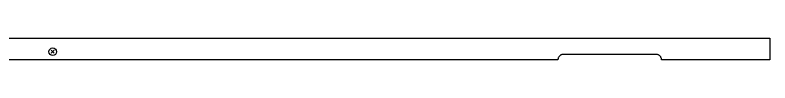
# Model space of a CAD drawing. Extents: x 0 to 2787, y -20 to 20.
# Drawn here: x 1393 to 2787, y -20 to 20 of the extents above; entities that cross this region are included whole.
import ezdxf

# ---------------------------------------------------------------- set-up
doc = ezdxf.new("R2010")
doc.units = 0
doc.header["$LTSCALE"] = 10
doc.layers.add('SCHRAUBEN', color=7, linetype='CONTINUOUS')
doc.layers.add('TEILE', color=7, linetype='CONTINUOUS')

msp = doc.modelspace()

# ---------------------------------------------------------------- linework, layer by layer
at = {"layer": 'SCHRAUBEN', "color": 6}
for p, q in [((1465.799683, -2.200095), (1460.199707, -7.800095)), ((1460.199707, -2.200095), (1465.799683, -7.800095))]:
    msp.add_line(p, q, dxfattribs=at)
at = {"layer": 'SCHRAUBEN', "color": 2}
msp.add_circle((1462.999756, -5.000094), 7, dxfattribs=at)
at = {"layer": 'TEILE', "color": 2}
for p, q in [((0.000091, 19.999996), (2786.999023, 19.999996)), ((2786.999023, 19.999996), (2786.999023, -19.999998)), ((2398.259766, -13.263167), (2397.669678, -13.973764)), ((2398.912842, -12.610046), (2398.259766, -13.263167)), ((2399.623535, -12.019974), (2398.912842, -12.610046)), ((2400.385498, -11.497985), (2399.623535, -12.019974)), ((2401.192383, -11.048532), (2400.385498, -11.497985)), ((2402.037354, -10.675449), (2401.192383, -11.048532)), ((2402.913086, -10.38192), (2402.037354, -10.675449)), ((2403.812256, -10.17045), (2402.913086, -10.38192)), ((2404.727051, -10.042841), (2403.812256, -10.17045)), ((2405.649658, -10.000023), (2404.727051, -10.042841)), ((2576.969971, -10.000023), (2405.649658, -10.000023)), ((2576.969971, -10.00021), (2576.969971, -10.000023)), ((2577.892578, -10.042892), (2576.969971, -10.00021)), ((2578.807373, -10.170521), (2577.892578, -10.042892)), ((2579.706543, -10.382006), (2578.807373, -10.170521)), ((2580.582275, -10.675545), (2579.706543, -10.382006)), ((2581.427246, -11.048632), (2580.582275, -10.675545)), ((2582.234131, -11.498085), (2581.427246, -11.048632)), ((2582.996094, -12.020071), (2582.234131, -11.498085)), ((2583.706543, -12.610135), (2582.996094, -12.020071)), ((2584.360107, -13.263245), (2583.706543, -12.610135)), ((2584.949951, -13.973828), (2584.360107, -13.263245)), ((2395.649902, -19.999998), (506.603027, -19.999998)), ((2395.692627, -19.077339), (2395.649902, -20.000008)), ((2395.649902, -20.000008), (2395.649902, -19.999998)), ((2395.820068, -18.162542), (2395.692627, -19.077339)), ((2396.031738, -17.263424), (2395.820068, -18.162542)), ((2396.325195, -16.387651), (2396.031738, -17.263424)), ((2396.698242, -15.5427), (2396.325195, -16.387651)), ((2397.147705, -14.735776), (2396.698242, -15.5427)), ((2397.669678, -13.973764), (2397.147705, -14.735776)), ((2585.472168, -14.735826), (2584.949951, -13.973828)), ((2585.921631, -15.542735), (2585.472168, -14.735826)), ((2586.294434, -16.387672), (2585.921631, -15.542735)), ((2586.588135, -17.263432), (2586.294434, -16.387672)), ((2586.799561, -18.16254), (2586.588135, -17.263432)), ((2586.92749, -19.077332), (2586.799561, -18.16254)), ((2586.969971, -19.999998), (2586.92749, -19.077332)), ((2786.999023, -19.999998), (2586.969971, -19.999998))]:
    msp.add_line(p, q, dxfattribs=at)

doc.saveas('drawing.dxf')
